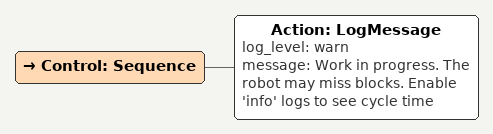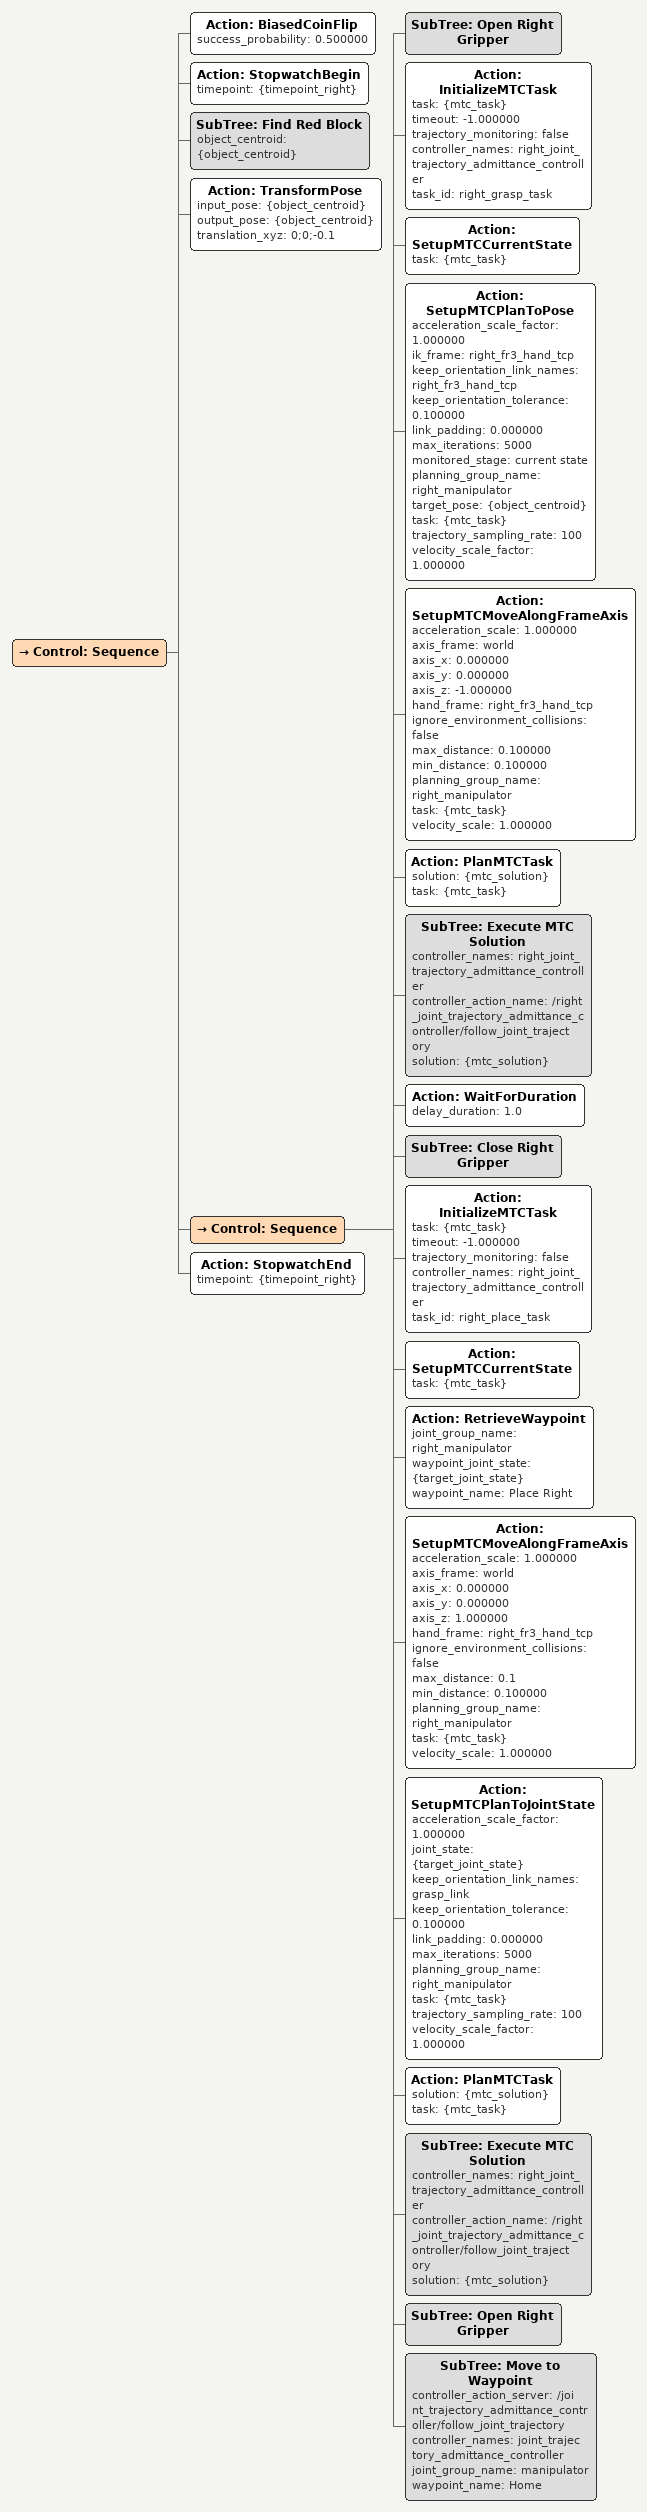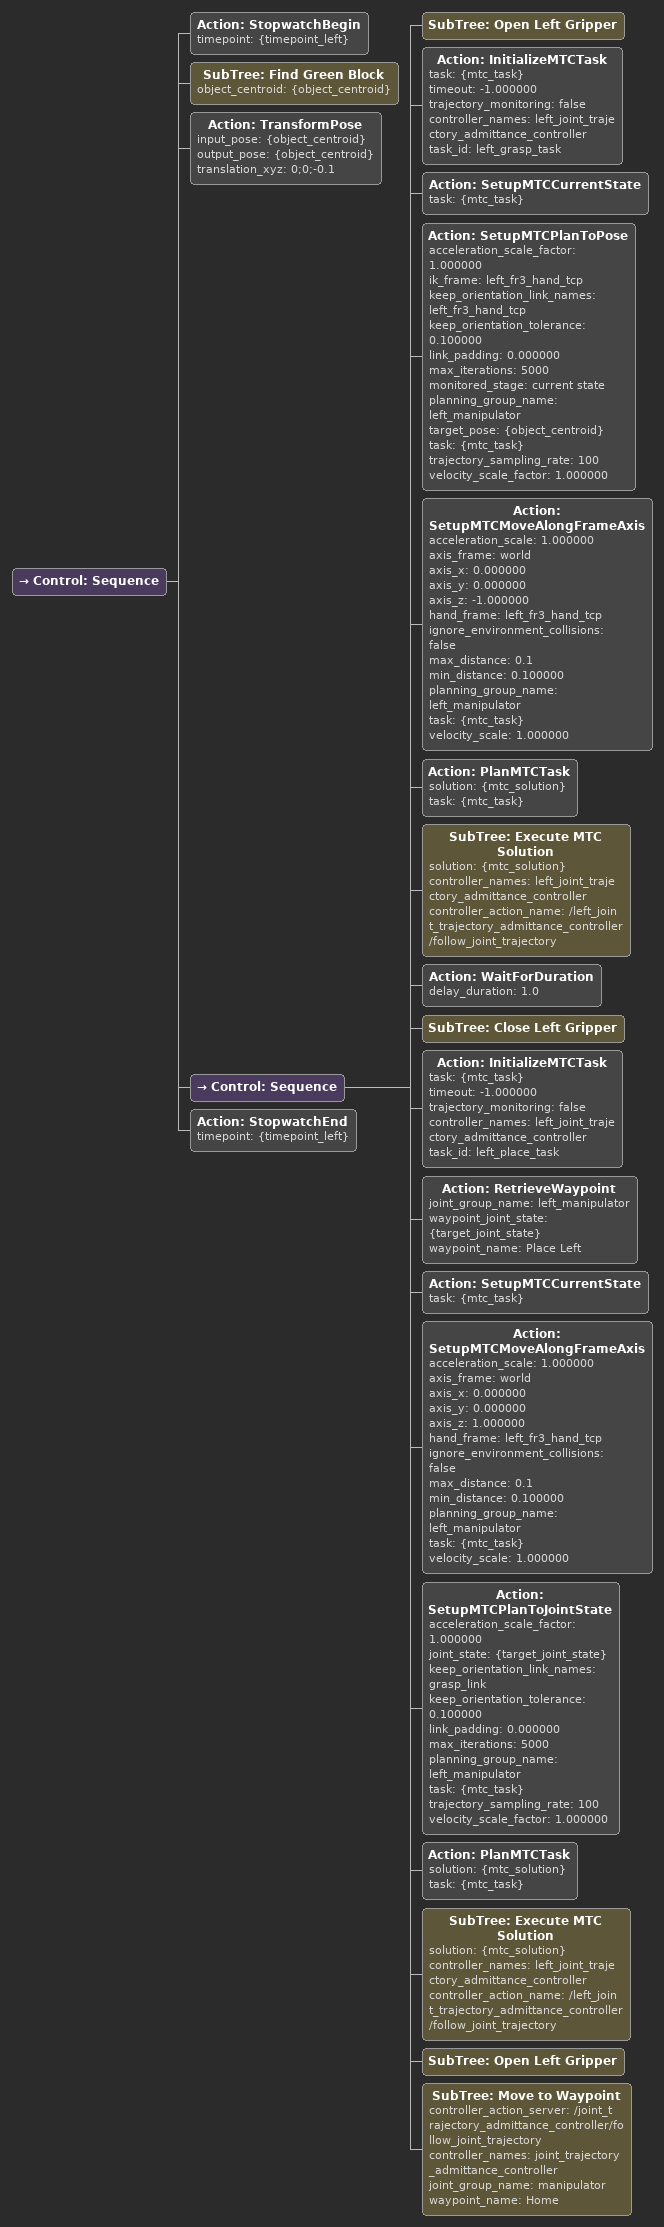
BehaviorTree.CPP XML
<Control ID="Sequence">
  <Action ID="LogMessage" log_level="warn" message="Work in progress. The robot may miss blocks. Enable 'info' logs to see cycle time"/>
</Control>

<Control ID="Sequence">
  <Action ID="BiasedCoinFlip" success_probability="0.500000"/>
  <Action ID="StopwatchBegin" timepoint="{timepoint_right}"/>
  <SubTree ID="Find Red Block" object_centroid="{object_centroid}"/>
  <Action ID="TransformPose" input_pose="{object_centroid}" output_pose="{object_centroid}" translation_xyz="0;0;-0.1"/>
  <Control ID="Sequence">
    <SubTree ID="Open Right Gripper"/>
    <Action ID="InitializeMTCTask" task="{mtc_task}" timeout="-1.000000" trajectory_monitoring="false" controller_names="right_joint_trajectory_admittance_controller" task_id="right_grasp_task"/>
    <Action ID="SetupMTCCurrentState" task="{mtc_task}"/>
    <Action ID="SetupMTCPlanToPose" acceleration_scale_factor="1.000000" ik_frame="right_fr3_hand_tcp" keep_orientation_link_names="right_fr3_hand_tcp" keep_orientation_tolerance="0.100000" link_padding="0.000000" max_iterations="5000" monitored_stage="current state" planning_group_name="right_manipulator" target_pose="{object_centroid}" task="{mtc_task}" trajectory_sampling_rate="100" velocity_scale_factor="1.000000"/>
    <Action ID="SetupMTCMoveAlongFrameAxis" acceleration_scale="1.000000" axis_frame="world" axis_x="0.000000" axis_y="0.000000" axis_z="-1.000000" hand_frame="right_fr3_hand_tcp" ignore_environment_collisions="false" max_distance="0.100000" min_distance="0.100000" planning_group_name="right_manipulator" task="{mtc_task}" velocity_scale="1.000000"/>
    <Action ID="PlanMTCTask" solution="{mtc_solution}" task="{mtc_task}"/>
    <SubTree ID="Execute MTC Solution" controller_names="right_joint_trajectory_admittance_controller" controller_action_name="/right_joint_trajectory_admittance_controller/follow_joint_trajectory" solution="{mtc_solution}"/>
    <Action ID="WaitForDuration" delay_duration="1.0"/>
    <SubTree ID="Close Right Gripper"/>
    <Action ID="InitializeMTCTask" task="{mtc_task}" timeout="-1.000000" trajectory_monitoring="false" controller_names="right_joint_trajectory_admittance_controller" task_id="right_place_task"/>
    <Action ID="SetupMTCCurrentState" task="{mtc_task}"/>
    <Action ID="RetrieveWaypoint" joint_group_name="right_manipulator" waypoint_joint_state="{target_joint_state}" waypoint_name="Place Right"/>
    <Action ID="SetupMTCMoveAlongFrameAxis" acceleration_scale="1.000000" axis_frame="world" axis_x="0.000000" axis_y="0.000000" axis_z="1.000000" hand_frame="right_fr3_hand_tcp" ignore_environment_collisions="false" max_distance="0.1" min_distance="0.100000" planning_group_name="right_manipulator" task="{mtc_task}" velocity_scale="1.000000"/>
    <Action ID="SetupMTCPlanToJointState" acceleration_scale_factor="1.000000" joint_state="{target_joint_state}" keep_orientation_link_names="grasp_link" keep_orientation_tolerance="0.100000" link_padding="0.000000" max_iterations="5000" planning_group_name="right_manipulator" task="{mtc_task}" trajectory_sampling_rate="100" velocity_scale_factor="1.000000"/>
    <Action ID="PlanMTCTask" solution="{mtc_solution}" task="{mtc_task}"/>
    <SubTree ID="Execute MTC Solution" controller_names="right_joint_trajectory_admittance_controller" controller_action_name="/right_joint_trajectory_admittance_controller/follow_joint_trajectory" solution="{mtc_solution}"/>
    <SubTree ID="Open Right Gripper"/>
    <SubTree ID="Move to Waypoint" controller_action_server="/joint_trajectory_admittance_controller/follow_joint_trajectory" controller_names="joint_trajectory_admittance_controller" joint_group_name="manipulator" waypoint_name="Home"/>
  </Control>
  <Action ID="StopwatchEnd" timepoint="{timepoint_right}"/>
</Control>

<Control ID="Sequence">
  <Action ID="StopwatchBegin" timepoint="{timepoint_left}"/>
  <SubTree ID="Find Green Block" object_centroid="{object_centroid}"/>
  <Action ID="TransformPose" input_pose="{object_centroid}" output_pose="{object_centroid}" translation_xyz="0;0;-0.1"/>
  <Control ID="Sequence">
    <SubTree ID="Open Left Gripper"/>
    <Action ID="InitializeMTCTask" task="{mtc_task}" timeout="-1.000000" trajectory_monitoring="false" controller_names="left_joint_trajectory_admittance_controller" task_id="left_grasp_task"/>
    <Action ID="SetupMTCCurrentState" task="{mtc_task}"/>
    <Action ID="SetupMTCPlanToPose" acceleration_scale_factor="1.000000" ik_frame="left_fr3_hand_tcp" keep_orientation_link_names="left_fr3_hand_tcp" keep_orientation_tolerance="0.100000" link_padding="0.000000" max_iterations="5000" monitored_stage="current state" planning_group_name="left_manipulator" target_pose="{object_centroid}" task="{mtc_task}" trajectory_sampling_rate="100" velocity_scale_factor="1.000000"/>
    <Action ID="SetupMTCMoveAlongFrameAxis" acceleration_scale="1.000000" axis_frame="world" axis_x="0.000000" axis_y="0.000000" axis_z="-1.000000" hand_frame="left_fr3_hand_tcp" ignore_environment_collisions="false" max_distance="0.1" min_distance="0.100000" planning_group_name="left_manipulator" task="{mtc_task}" velocity_scale="1.000000"/>
    <Action ID="PlanMTCTask" solution="{mtc_solution}" task="{mtc_task}"/>
    <SubTree ID="Execute MTC Solution" solution="{mtc_solution}" controller_names="left_joint_trajectory_admittance_controller" controller_action_name="/left_joint_trajectory_admittance_controller/follow_joint_trajectory"/>
    <Action ID="WaitForDuration" delay_duration="1.0"/>
    <SubTree ID="Close Left Gripper"/>
    <Action ID="InitializeMTCTask" task="{mtc_task}" timeout="-1.000000" trajectory_monitoring="false" controller_names="left_joint_trajectory_admittance_controller" task_id="left_place_task"/>
    <Action ID="RetrieveWaypoint" joint_group_name="left_manipulator" waypoint_joint_state="{target_joint_state}" waypoint_name="Place Left"/>
    <Action ID="SetupMTCCurrentState" task="{mtc_task}"/>
    <Action ID="SetupMTCMoveAlongFrameAxis" acceleration_scale="1.000000" axis_frame="world" axis_x="0.000000" axis_y="0.000000" axis_z="1.000000" hand_frame="left_fr3_hand_tcp" ignore_environment_collisions="false" max_distance="0.1" min_distance="0.100000" planning_group_name="left_manipulator" task="{mtc_task}" velocity_scale="1.000000"/>
    <Action ID="SetupMTCPlanToJointState" acceleration_scale_factor="1.000000" joint_state="{target_joint_state}" keep_orientation_link_names="grasp_link" keep_orientation_tolerance="0.100000" link_padding="0.000000" max_iterations="5000" planning_group_name="left_manipulator" task="{mtc_task}" trajectory_sampling_rate="100" velocity_scale_factor="1.000000"/>
    <Action ID="PlanMTCTask" solution="{mtc_solution}" task="{mtc_task}"/>
    <SubTree ID="Execute MTC Solution" solution="{mtc_solution}" controller_names="left_joint_trajectory_admittance_controller" controller_action_name="/left_joint_trajectory_admittance_controller/follow_joint_trajectory"/>
    <SubTree ID="Open Left Gripper"/>
    <SubTree ID="Move to Waypoint" controller_action_server="/joint_trajectory_admittance_controller/follow_joint_trajectory" controller_names="joint_trajectory_admittance_controller" joint_group_name="manipulator" waypoint_name="Home"/>
  </Control>
  <Action ID="StopwatchEnd" timepoint="{timepoint_left}"/>
</Control>
